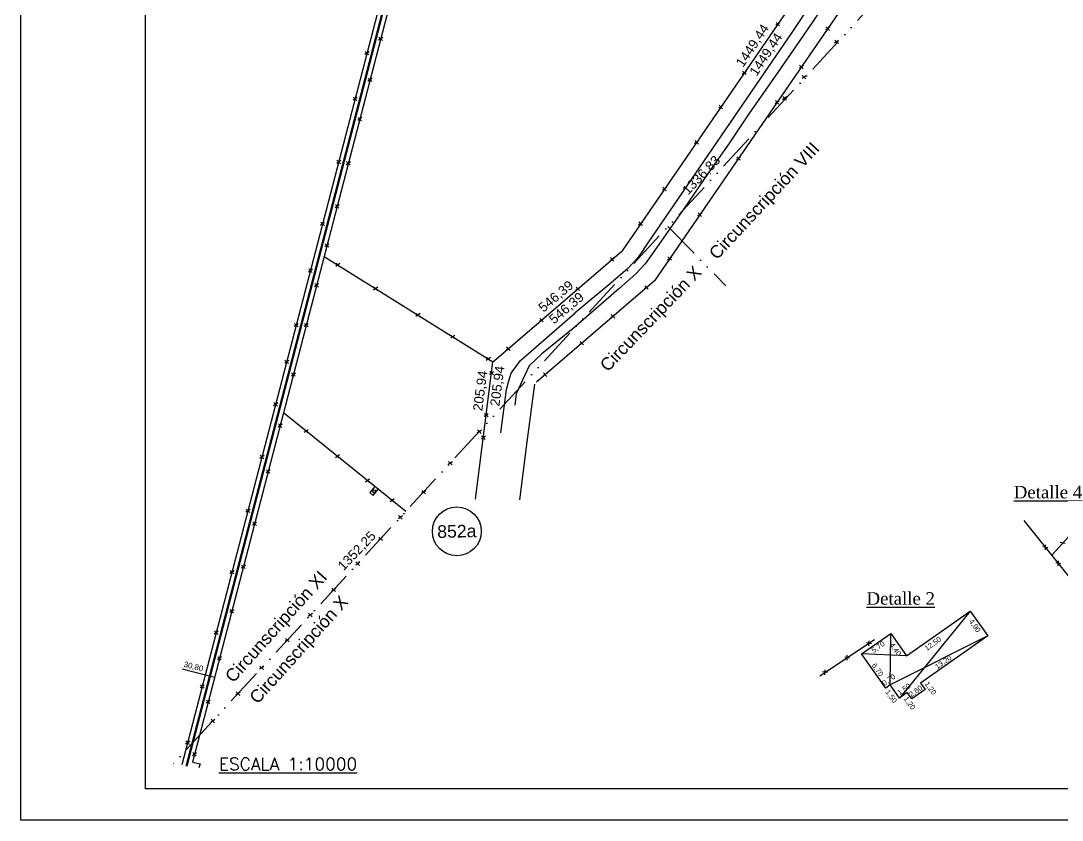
# Model space of a CAD drawing. Header units: feet. Extents: x 1554 to 7460, y 4629 to 11811.
# Drawn here: x 2703.3 to 3037.7, y 5405.3 to 5661.7 of the extents above; entities that cross this region are included whole.
import ezdxf
from ezdxf.enums import TextEntityAlignment as Align

# ---------------------------------------------------------------- set-up
doc = ezdxf.new("R2010")
doc.units = ezdxf.units.FT
doc.header["$MEASUREMENT"] = 0
doc.linetypes.add('ACAD_ISO12W100', pattern=[21, 12, -3, 0, -3, 0, -3])
doc.layers.get('0').update_dxf_attribs({"linetype": 'CONTINUOUS'})
for name, color, linetype in [('Accesiones 0', 1, 'CONTINUOUS'), ('Alambrado', 1, 'CONTINUOUS'), ('Canal', 2, 'CONTINUOUS'), ('CARATULA', 7, 'CONTINUOUS'), ('CROQUIS', 2, 'CONTINUOUS'), ('Edificaciòn', 1, 'CONTINUOUS'), ('MEDICION', 2, 'CONTINUOUS'), ('Riel', 2, 'CONTINUOUS'), ('Seccion', 6, 'ACAD_ISO12W100'), ('Subdivision', 5, 'CONTINUOUS'), ('Tanques', 140, 'CONTINUOUS')]:
    doc.layers.add(name, color=color, linetype=linetype)
doc.styles.add('ARIAL', font='arial.ttf')
doc.styles.add('ROMAND', font='romand.shx', dxfattribs={"height": 4})
doc.styles.add('Times New Roman', font='times.ttf')

msp = doc.modelspace()

# ---------------------------------------------------------------- linework, layer by layer
at = {"color": 8}
msp.add_line((2743.344, 5415.281), (2743.344, 6015.281), dxfattribs=at)
at = {"color": 1}
for p, q in [((2947.028, 5661.086, -0.312), (2945.718, 5660.167, -0.312)), ((2946.941, 5660.063, -0.312), (2945.805, 5661.19, -0.312)), ((2963.066, 5659.673, -0.347), (2961.756, 5658.754, -0.347)), ((2962.979, 5658.65, -0.347), (2961.843, 5659.777, -0.347)), ((2819.53, 5656.424, -0.026), (2818.22, 5655.505, -0.026)), ((2819.443, 5655.401, -0.026), (2818.307, 5656.528, -0.026)), ((2965.916, 5655.418), (2964.606, 5654.5)), ((2965.829, 5654.396), (2964.693, 5655.522)), ((2815.148, 5651.783, 0.044), (2813.838, 5650.864, 0.044)), ((2815.061, 5650.76, 0.044), (2813.925, 5651.887, 0.044)), ((2954.616, 5647.382, -0.354), (2953.307, 5646.463, -0.354)), ((2954.529, 5646.359, -0.354), (2953.393, 5647.486, -0.354)), ((2936.286, 5645.47, -0.317), (2934.977, 5644.551, -0.317)), ((2936.199, 5644.447, -0.317), (2935.063, 5645.574, -0.317)), ((2955.468, 5644.098), (2954.158, 5643.18)), ((2955.381, 5643.076), (2954.245, 5644.202)), ((2816.102, 5643.247, -0.021), (2814.792, 5642.328, -0.021)), ((2816.015, 5642.224, -0.021), (2814.879, 5643.351, -0.021)), ((2811.334, 5637.132, 0.041), (2810.024, 5636.213, 0.041)), ((2811.247, 5636.11, 0.041), (2810.111, 5637.236, 0.041)), ((2949.22, 5637.33), (2947.911, 5636.411)), ((2949.134, 5636.307), (2947.998, 5637.434)), ((2928.754, 5634.52, -0.321), (2927.444, 5633.601, -0.321)), ((2928.667, 5633.497, -0.321), (2927.531, 5634.624, -0.321)), ((2946.83, 5636.056, -0.361), (2945.52, 5635.137, -0.361)), ((2946.743, 5635.033, -0.361), (2945.607, 5636.16, -0.361)), ((2812.827, 5630.653, -0.017), (2811.517, 5629.734, -0.017)), ((2812.74, 5629.63, -0.017), (2811.604, 5630.757, -0.017)), ((2920.952, 5623.178, -0.325), (2919.642, 5622.259, -0.325)), ((2920.865, 5622.155, -0.325), (2919.729, 5623.282, -0.325)), ((2806.058, 5616.867, 0.037), (2804.748, 5615.949, 0.037)), ((2805.971, 5615.845, 0.037), (2804.835, 5616.971, 0.037)), ((2934.409, 5618.007, -0.148), (2933.1, 5617.088, -0.148)), ((2934.322, 5616.984, -0.148), (2933.186, 5618.111, -0.148)), ((2809.136, 5616.465, -0.011), (2807.827, 5615.546, -0.011)), ((2809.05, 5615.442, -0.011), (2807.914, 5616.568, -0.011)), ((2910.649, 5608.2, -0.331), (2909.339, 5607.281, -0.331)), ((2910.562, 5607.177, -0.331), (2909.426, 5608.304, -0.331)), ((2805.552, 5602.684, -0.006), (2804.243, 5601.765, -0.006)), ((2805.465, 5601.662, -0.006), (2804.33, 5602.788, -0.006)), ((2921.907, 5598.951, -0.149), (2920.771, 5600.078, -0.149)), ((2800.882, 5596.984, 0.033), (2799.572, 5596.065, 0.033)), ((2800.795, 5595.961, 0.033), (2799.659, 5597.088, 0.033)), ((2903.004, 5597.086, -0.335), (2901.694, 5596.167, -0.335)), ((2902.917, 5596.063, -0.335), (2901.781, 5597.19, -0.335)), ((2921.994, 5599.974, -0.149), (2920.685, 5599.055, -0.149)), ((2802.284, 5590.117, -0.001), (2800.974, 5589.198, -0.001)), ((2802.197, 5589.094, -0.001), (2801.061, 5590.221, -0.001)), ((2805.784, 5583.851, 0.071), (2804.474, 5582.932, 0.071)), ((2805.697, 5582.828, 0.071), (2804.561, 5583.955, 0.071)), ((2893.852, 5585.658, -0.381), (2892.543, 5584.739, -0.381)), ((2893.766, 5584.635, -0.381), (2892.63, 5585.762, -0.381)), ((2912.308, 5585.905, -0.149), (2910.998, 5584.986, -0.149)), ((2912.221, 5584.882, -0.149), (2911.085, 5586.009, -0.149)), ((2796.982, 5582.006, 0.03), (2795.673, 5581.087, 0.03)), ((2796.896, 5580.983, 0.03), (2795.76, 5582.11, 0.03)), ((2798.952, 5577.295), (2797.642, 5576.376)), ((2798.865, 5576.272), (2797.729, 5577.399)), ((2904.79, 5575.599, -0.148), (2903.654, 5576.726, -0.148)), ((2817.915, 5576.274, 0.071), (2816.606, 5575.355, 0.071)), ((2817.828, 5575.251, 0.071), (2816.692, 5576.378, 0.071)), ((2882.85, 5576.194, -0.371), (2881.54, 5575.275, -0.371)), ((2882.763, 5575.171, -0.371), (2881.627, 5576.298, -0.371)), ((2904.877, 5576.622, -0.148), (2903.567, 5575.703, -0.148)), ((2831.526, 5567.773, 0.071), (2830.216, 5566.855, 0.071)), ((2831.439, 5566.751, 0.071), (2830.303, 5567.877, 0.071)), ((2894.106, 5567.37, -0.145), (2892.796, 5566.451, -0.145)), ((2894.019, 5566.347, -0.145), (2892.883, 5567.474, -0.145)), ((2792.434, 5564.537, 0.027), (2791.125, 5563.618, 0.027)), ((2792.347, 5563.514, 0.027), (2791.211, 5564.64, 0.027)), ((2795.633, 5564.52), (2794.323, 5563.601)), ((2795.546, 5563.497), (2794.41, 5564.624)), ((2871.164, 5566.142, -0.36), (2869.854, 5565.223, -0.36)), ((2871.077, 5565.119, -0.36), (2869.941, 5566.246, -0.36)), ((2842.666, 5560.816, 0.071), (2841.356, 5559.897, 0.071)), ((2842.579, 5559.793, 0.071), (2841.443, 5560.92, 0.071)), ((2860.517, 5556.984, -0.351), (2859.208, 5556.065, -0.351)), ((2860.43, 5555.961, -0.351), (2859.294, 5557.088, -0.351)), ((2884.101, 5558.775, -0.142), (2882.791, 5557.856, -0.142)), ((2884.014, 5557.753, -0.142), (2882.878, 5558.879, -0.142)), ((2854.101, 5553.674, 0.071), (2852.792, 5552.755, 0.071)), ((2854.014, 5552.652, 0.071), (2852.878, 5553.778, 0.071)), ((2789.372, 5552.773, 0.024), (2788.062, 5551.854, 0.024)), ((2789.285, 5551.75, 0.024), (2788.149, 5552.876, 0.024)), ((2791.521, 5548.691), (2790.211, 5547.772)), ((2791.434, 5547.668), (2790.298, 5548.795)), ((2855.135, 5549.142, -0.324), (2853.825, 5548.223, -0.324)), ((2855.048, 5548.12, -0.324), (2853.912, 5549.246, -0.324)), ((2872.36, 5548.69, -0.139), (2871.05, 5547.771, -0.139)), ((2872.273, 5547.667, -0.139), (2871.137, 5548.794, -0.139)), ((2785.826, 5539.154, 0.022), (2784.516, 5538.235, 0.022)), ((2785.739, 5538.131, 0.022), (2784.603, 5539.258, 0.022)), ((2853.429, 5535.678, -0.26), (2852.119, 5534.759, -0.26)), ((2853.342, 5534.655, -0.26), (2852.206, 5535.782, -0.26)), ((2787.264, 5532.322), (2785.955, 5531.403)), ((2787.177, 5531.299), (2786.041, 5532.426)), ((2795.598, 5530.529, 0.062), (2794.288, 5529.61, 0.062)), ((2795.511, 5529.507, 0.062), (2794.375, 5530.633, 0.062)), ((2851.206, 5530.365), (2849.896, 5529.446)), ((2851.119, 5529.342), (2849.983, 5530.469)), ((2852.51, 5528.421, -0.042), (2851.2, 5527.502, -0.042)), ((2852.423, 5527.398, -0.042), (2851.287, 5528.525, -0.042)), ((2781.432, 5522.276, 0.018), (2780.122, 5521.357, 0.018)), ((2781.345, 5521.253, 0.018), (2780.209, 5522.38, 0.018)), ((2805.646, 5522.452, 0.062), (2804.336, 5521.533, 0.062)), ((2805.559, 5521.429, 0.062), (2804.423, 5522.556, 0.062)), ((2841.883, 5520.257), (2840.573, 5519.338)), ((2841.796, 5519.234), (2840.66, 5520.361)), ((2783.425, 5517.601), (2782.115, 5516.682)), ((2783.338, 5516.578), (2782.202, 5517.705)), ((2815.335, 5514.664, 0.062), (2814.025, 5513.745, 0.062)), ((2815.248, 5513.641, 0.062), (2814.112, 5514.768, 0.062)), ((2833.33, 5510.984), (2832.02, 5510.065)), ((2833.243, 5509.961), (2832.107, 5511.088)), ((2823.196, 5508.335, 0.062), (2821.886, 5507.416, 0.062)), ((2823.109, 5507.312, 0.062), (2821.973, 5508.439, 0.062)), ((2776.928, 5504.973, 0.015), (2775.618, 5504.054, 0.015)), ((2776.841, 5503.95, 0.015), (2775.705, 5505.077, 0.015)), ((2779.061, 5500.868), (2777.751, 5499.949)), ((2778.974, 5499.845), (2777.838, 5500.972)), ((2825.856, 5502.88), (2824.546, 5501.962)), ((2825.769, 5501.858), (2824.633, 5502.984)), ((2819.497, 5495.984), (2818.188, 5495.065)), ((2819.41, 5494.961), (2818.274, 5496.088)), ((3032.291, 5492.047, 204.025), (3032.318, 5493.647, 204.025)), ((3038.637, 5494.033, 204.452), (3037.067, 5494.342, 204.452)), ((3033.09, 5492.693, 204.025), (3031.52, 5493.002, 204.025)), ((2775.453, 5487.034), (2774.143, 5486.115)), ((2775.366, 5486.011), (2774.23, 5487.138)), ((2812.176, 5488.043), (2810.866, 5487.124)), ((2812.089, 5487.02), (2810.953, 5488.147)), ((3037.241, 5487.519, 204.027), (3035.671, 5487.828, 204.027)), ((3036.443, 5486.873, 204.027), (3036.47, 5488.473, 204.027)), ((2771.808, 5485.308, 0.011), (2770.498, 5484.389, 0.011)), ((2771.721, 5484.285, 0.011), (2770.585, 5485.412, 0.011)), ((2804.354, 5478.63), (2803.218, 5479.757)), ((2804.441, 5479.653), (2803.131, 5478.734)), ((2771.738, 5472.79), (2770.428, 5471.871)), ((2771.651, 5471.767), (2770.515, 5472.894)), ((2796.955, 5471.535), (2795.646, 5470.616)), ((2796.868, 5470.512), (2795.733, 5471.639)), ((2766.752, 5465.888, 0.007), (2765.442, 5464.969, 0.007)), ((2766.665, 5464.866, 0.007), (2765.529, 5465.992, 0.007)), ((2789.545, 5463.497), (2788.235, 5462.578)), ((2789.458, 5462.474), (2788.322, 5463.601)), ((2976.454, 5461.889, 203.94), (2974.884, 5462.198, 203.94)), ((2975.656, 5461.244, 203.94), (2975.683, 5462.844, 203.94)), ((2767.783, 5457.625), (2766.473, 5456.706)), ((2767.696, 5456.602), (2766.56, 5457.729)), ((2969.415, 5457.263, 203.916), (2967.845, 5457.572, 203.916)), ((2968.616, 5456.617, 203.916), (2968.643, 5458.217, 203.916)), ((2781.335, 5454.593), (2780.025, 5453.674)), ((2781.248, 5453.57), (2780.112, 5454.696)), ((2961.519, 5451.953, 203.892), (2961.546, 5453.553, 203.892)), ((2962.317, 5452.599, 203.892), (2960.748, 5452.908, 203.892)), ((2762.254, 5448.611, 0.003), (2760.944, 5447.692, 0.003)), ((2762.167, 5447.588, 0.003), (2761.031, 5448.715, 0.003)), ((2773.717, 5446.33), (2772.407, 5445.411)), ((2773.63, 5445.307), (2772.494, 5446.434)), ((2764.149, 5443.692), (2762.84, 5442.774)), ((2764.062, 5442.67), (2762.926, 5443.796)), ((2765.64, 5437.569), (2764.33, 5436.651)), ((2765.553, 5436.547), (2764.417, 5437.673)), ((2757.57, 5430.62, 0), (2756.261, 5429.701, 0)), ((2757.483, 5429.597, 0), (2756.347, 5430.724, 0)), ((2759.761, 5426.881, 0.004), (2758.451, 5425.963, 0.004)), ((2759.674, 5425.859, 0.004), (2758.538, 5426.985, 0.004))]:
    msp.add_line(p, q, dxfattribs=at)
at = {"layer": 'Alambrado', "color": 2}
for p, q in [((2878.871, 5898.605, 0.094), (2755.057, 5423.023, -0.002)), ((2760.68, 5432.441), (2758.43, 5423.838, 0.006)), ((2758.43, 5423.838, 0.006), (2760.884, 5423.378, -0.07)), ((2760.884, 5423.378, -0.07), (2760.538, 5422.116, 0.038))]:
    msp.add_line(p, q, dxfattribs=at)
at = {"layer": 'Alambrado'}
for p, q in [((2942.633, 5630.442, -0.148), (2906.767, 5578.349, -0.149)), ((2800.716, 5586.147, 0.071), (2854.937, 5552.284, 0.071)), ((2906.767, 5578.349, -0.149), (2868.896, 5545.818, -0.138)), ((2868.287, 5545.13, -0.135), (2865.805, 5526.65, -0.087)), ((2817.031, 5512.314, 0.062), (2787.667, 5535.918, 0.062)), ((2849.364, 5508.282, -0.11), (2852.348, 5531.853, -0.028)), ((2865.805, 5526.65, -0.087), (2863.465, 5508.06, -0.084)), ((3057.256, 5515.396, 203.838), (3034.324, 5490.331, 204.564)), ((2817.031, 5512.314, 0.253), (2815.384, 5510.349, 0.253)), ((2815.384, 5510.349, 0.253), (2816.513, 5509.407, 0.253)), ((2816.513, 5509.407, 0.253), (2818.122, 5511.422, 0.253)), ((2818.122, 5511.422, 0.062), (2817.031, 5512.314, 0.062)), ((2826.96, 5504.329, 0.062), (2818.122, 5511.422, 0.062)), ((3085.751, 5426.24, 204.051), (3025.439, 5501.403, 204.022)), ((2959.828, 5451.633, 203.886), (2977.431, 5463.201, 203.946))]:
    msp.add_line(p, q, dxfattribs=at)
at = {"layer": 'Canal'}
for p, q in [((2965.483, 5673.047, -0.109), (2954.433, 5656.832, -0.131)), ((2950.533, 5657.385, -0.132), (2955.871, 5665.405, -0.099)), ((2944.899, 5649.075, -0.137), (2950.533, 5657.385, -0.132)), ((2954.433, 5656.832, -0.131), (2945.276, 5643.695, -0.15)), ((2903.413, 5588.488, -0.156), (2944.899, 5649.075, -0.137)), ((2945.276, 5643.695, -0.15), (2937.29, 5632.204, -0.142)), ((2937.29, 5632.204, -0.142), (2930.706, 5622.247, -0.15)), ((2930.706, 5622.247, -0.15), (2924.057, 5612.812, -0.155)), ((2924.057, 5612.812, -0.155), (2916.377, 5601.722, -0.154)), ((2916.377, 5601.722, -0.154), (2905.98, 5586.739, -0.156)), ((2903.413, 5588.488, -0.156), (2901.184, 5585.484, -0.145)), ((2905.98, 5586.739, -0.156), (2903.751, 5583.736, -0.145)), ((2901.184, 5585.484, -0.145), (2898.176, 5582.289, -0.139)), ((2903.751, 5583.736, -0.145), (2900.744, 5580.54, -0.139)), ((2898.176, 5582.289, -0.139), (2892.819, 5577.538, -0.139)), ((2900.744, 5580.54, -0.139), (2895.386, 5575.789, -0.139)), ((2892.819, 5577.538, -0.139), (2881.358, 5568.014, -0.138)), ((2895.386, 5575.789, -0.139), (2887.163, 5568.654, -0.118)), ((2863.785, 5552.704, -0.129), (2881.358, 5568.014, -0.138)), ((2887.163, 5568.654, -0.118), (2880.707, 5563.025, -0.119)), ((2880.707, 5563.025, -0.119), (2870.617, 5554.912, -0.112)), ((2870.617, 5554.912, -0.112), (2866.55, 5551.081, -0.114)), ((2860.778, 5548.697, -0.127), (2863.785, 5552.704, -0.129)), ((2866.55, 5551.081, -0.114), (2862.417, 5542.102, -0.11)), ((2859.99, 5546.241, -0.126), (2860.778, 5548.697, -0.127)), ((2857.439, 5529.497, -0.063), (2859.287, 5543.481, -0.125)), ((2859.287, 5543.481, -0.125), (2859.99, 5546.241, -0.126)), ((2862.417, 5542.102, -0.11), (2861.949, 5538.442, -0.107))]:
    msp.add_line(p, q, dxfattribs=at)
at = {"layer": 'CARATULA', "color": 1, "linetype": 'Continuous'}
for p, q in [((2703.344, 5405.281), (2703.344, 6025.281)), ((3703.344, 5405.281), (2703.344, 5405.281))]:
    msp.add_line(p, q, dxfattribs=at)
at = {"layer": 'CARATULA', "color": 8, "linetype": 'Continuous'}
msp.add_line((3523.344, 5415.281), (2743.344, 5415.281), dxfattribs=at)
at = {"layer": 'Edificaciòn'}
for p, q in [((3008.13, 5472.379, 0.562), (2985.473, 5444.453, 0.562)), ((2987.684, 5457.993, 0.562), (3008.13, 5472.379, 0.562)), ((3008.13, 5472.379, 0.562), (3013.769, 5464.364, 0.562)), ((2973.297, 5458.629, 0.562), (2982.62, 5465.19, 0.562)), ((2982.48, 5448.706, 0.562), (2982.62, 5465.19, 0.562)), ((3013.769, 5464.364, 0.562), (2982.48, 5448.706, 0.562)), ((2982.62, 5465.19, 0.562), (2987.684, 5457.993, 0.562)), ((3013.769, 5464.364, 0.562), (2992.211, 5449.195, 0.562)), ((2981.008, 5447.67, 0.562), (2973.297, 5458.629, 0.562)), ((2987.684, 5457.993, 0.562), (2973.297, 5458.629, 0.562)), ((2982.48, 5448.706, 0.562), (2981.008, 5447.67, 0.562)), ((2985.473, 5444.453, 0.562), (2982.48, 5448.706, 0.562)), ((2993.65, 5447.151, 0.562), (2989.397, 5444.158, 0.562)), ((2992.211, 5449.195, 0.562), (2993.65, 5447.151, 0.562)), ((2987.959, 5446.203, 0.562), (2985.473, 5444.453, 0.562)), ((2989.397, 5444.158, 0.562), (2987.959, 5446.203, 0.562))]:
    msp.add_line(p, q, dxfattribs=at)
at = {"layer": 'MEDICION', "color": 3}
msp.add_circle((2843.323, 5497.932, -99.83), 7.845, dxfattribs=at)
at = {"layer": 'Riel', "color": 3}
for p, q in [((2756.445, 5422.641, 0.087), (2880.658, 5899.889, 0.157)), ((2880.823, 5899.834, 0.155), (2756.613, 5422.595, 0.086))]:
    msp.add_line(p, q, dxfattribs=at)
at = {"layer": 'Seccion'}
for p, q in [((3224.331, 5935.726, -0.097), (2751.732, 5422.728, 0.002)), ((2911.097, 5595.716), (2929.655, 5576.704, 0.023))]:
    msp.add_line(p, q, dxfattribs=at)
at = {"layer": 'Subdivision'}
for p, q in [((2881.758, 5897.74, -0.118), (2800.716, 5586.147)), ((2800.716, 5586.147), (2787.667, 5535.918)), ((2787.667, 5535.918), (2760.68, 5432.441))]:
    msp.add_line(p, q, dxfattribs=at)
at = {"layer": 'Subdivision', "color": 3}
for p, q in [((2991.511, 5701.545, -0.321), (2942.633, 5630.442, -0.364)), ((2965.043, 5687.767, -0.302), (2896.358, 5587.917, -0.338)), ((2856.779, 5553.872, -0.348), (2896.358, 5587.917, -0.384)), ((2854.937, 5552.284, -0.342), (2856.779, 5553.872, -0.348)), ((2852.348, 5531.853, -0.245), (2854.937, 5552.284, -0.342))]:
    msp.add_line(p, q, dxfattribs=at)
at = {"layer": 'Subdivision', "color": 1}
msp.add_line((2755.112, 5453.848, -74.94), (2765.561, 5451.158), dxfattribs=at)
at = {"layer": 'Tanques'}
msp.add_circle((2816.75, 5510.798, 0.329), 0.466, dxfattribs=at)

# ---------------------------------------------------------------- texts
at = {"color": 1, "insert": (2755.935, 5456.297, -83.35), "char_height": 1.8231, "width": 3.38878, "attachment_point": 1, "rotation": 345.34535, "style": 'ARIAL'}
msp.add_mtext('30,80', dxfattribs=at)
at = {"layer": 'Accesiones 0', "char_height": 1.68, "attachment_point": 5, "style": 'ARIAL'}
for s, insert, rotation in [('4,90', (3009.52, 5467.566, -89.285), 305.75877), ('12,50', (2996.257, 5461.799, -89.285), 35.75877), ('5,70', (2978.65, 5460.735, -89.285), 35.75877), ('4,40', (2984.074, 5460.016, -89.285), 305.75877), ('13,20', (2999.595, 5455.853, -89.285), 35.75877), ('6,70', (2978.317, 5453.441, -89.285), 305.75877), ('0,70', (2982.079, 5450.184, -89.285), 35.75877), ('1,20', (2995.298, 5447.541, -89.285), 305.75877), ('1,50', (2982.673, 5444.931, -89.285), 305.75877), ('1,50', (2986.965, 5447.186, -89.285), 35.75877), ('2,60', (2990.743, 5446.57, -89.285), 35.75877), ('1,20', (2988.574, 5442.755, -89.285), 305.75877)]:
    msp.add_mtext(s, dxfattribs=dict(at, insert=insert, rotation=rotation))
at = {"layer": 'CARATULA', "color": 3, "linetype": 'Continuous', "style": 'ROMAND'}
msp.add_text('%%UESCALA 1:10000', height=4, dxfattribs=at).set_placement((2766.931, 5421.295))
at = {"layer": 'CROQUIS', "style": 'Times New Roman'}
for s, p in [('%%UDetalle 4', (3033.113, 5508.521, 10.732)), ('%%UDetalle 2', (2985.841, 5474.41, -89.285))]:
    msp.add_text(s, height=4, dxfattribs=at).set_placement(p, align=Align.CENTER)
at = {"layer": 'MEDICION', "color": 2, "char_height": 3.0386, "width": 7.97874, "attachment_point": 1, "style": 'ARIAL'}
for s, insert, rotation in [('1449,44', (2932.704, 5648.246, 0.11), 56.46229), ('1449,44', (2937.027, 5645.44, 0.11), 56.46229), ('1336,83', (2915.361, 5607.762, 0.11), 46.23649), ('546,39', (2869.147, 5570.366, 0.11), 39.9382), ('546,39', (2872.542, 5566.59, 0.11), 39.9382), ('205,94', (2853.953, 5538.326, 0.11), 82.53498), ('205,94', (2848.459, 5536.787, 0.11), 82.53498), ('1352,25', (2804.77, 5487.241, 0.11), 46.23649)]:
    msp.add_mtext(s, dxfattribs=dict(at, insert=insert, rotation=rotation))
at = {"layer": 'MEDICION', "color": 3, "style": 'ARIAL'}
for s, insert, char_height, width, attachment_point, rotation in [('Circunscripción VIII', (2923.876, 5587.577, 199.611), 4.05143, 63.61612, 1, 46.99604), ('Circunscripción X', (2888.863, 5551.667, 99.761), 4.05143, 63.61612, 1, 46.31227), ('852a', (2843.323, 5497.932, -99.83), 4.0514, 7.97874, 5, 1.15289), ('Circunscripción XI', (2768.518, 5451.779, -0.003), 4.05143, 63.61612, 1, 48.09019), ('Circunscripción X', (2776.34, 5445, -0.003), 4.05143, 63.61612, 1, 48.09019)]:
    msp.add_mtext(s, dxfattribs=dict(at, insert=insert, char_height=char_height, width=width, attachment_point=attachment_point, rotation=rotation))

doc.saveas('drawing.dxf')
